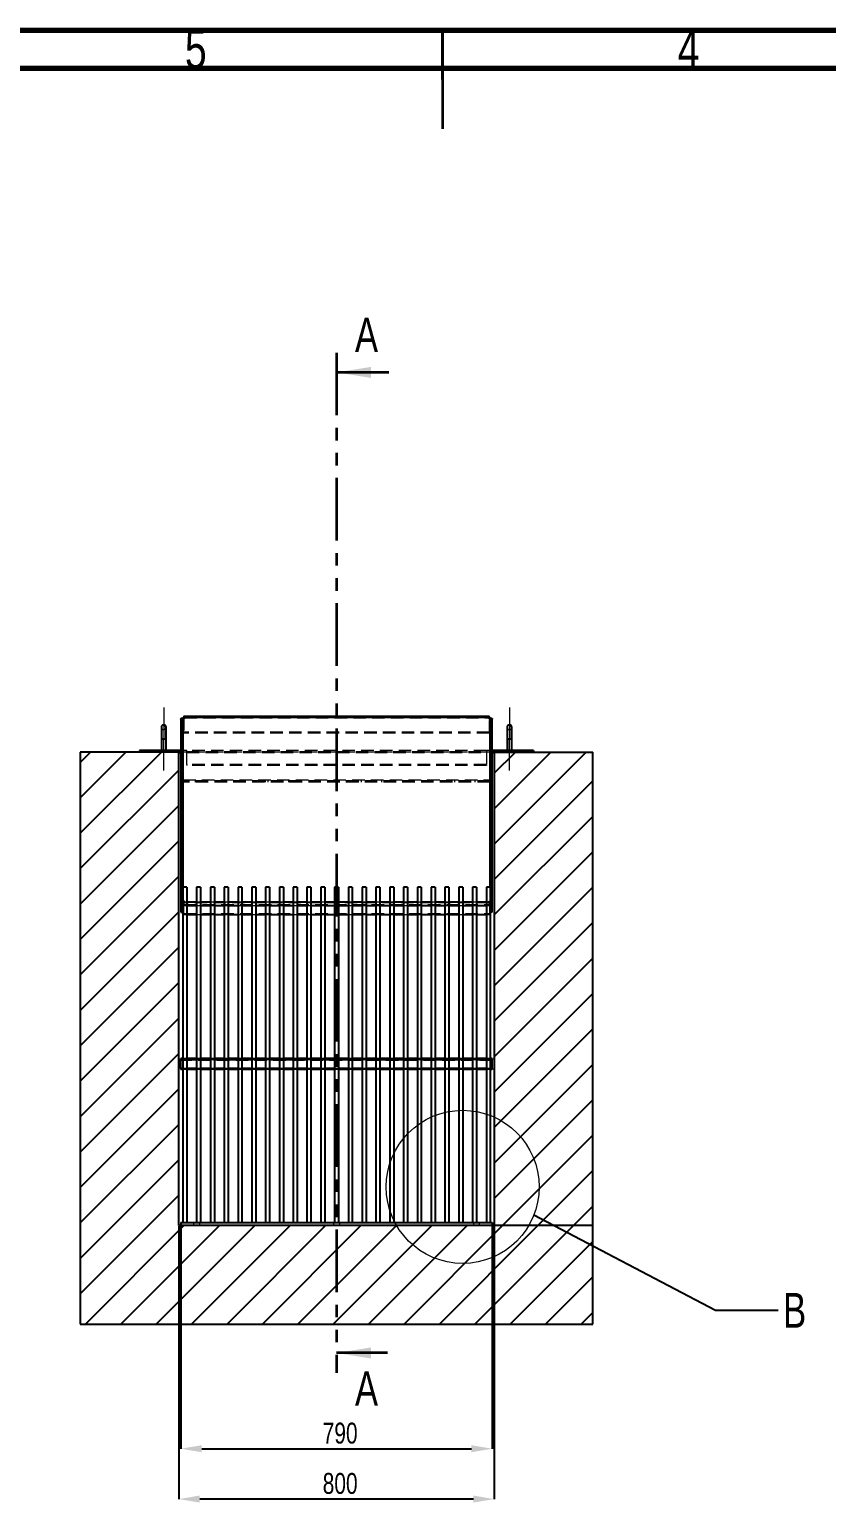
# Model space of a CAD drawing. Header units: millimetres. Extents: x 15 to 1266, y -324 to 294.
# Drawn here: x 600.8 to 681.7, y 140.3 to 289.6 of the extents above; entities that cross this region are included whole.
import ezdxf

# ---------------------------------------------------------------- set-up
doc = ezdxf.new("R2010")
doc.units = ezdxf.units.MM
doc.header["$PDSIZE"] = -1
for name, pattern in [('CENTERX2', [20.32, 12.7, -2.54, 2.54, -2.54]), ('HIDDEN', [1.905, 1.27, -0.635]), ('PHANTOM', [12.7, 6.35, -1.27, 1.27, -1.27, 1.27, -1.27])]:
    doc.linetypes.add(name, pattern=pattern)
doc.layers.add('FORMAT', color=7, linetype='Continuous')
doc.styles.add('SLDTEXTSTYLE0', font='TXT', dxfattribs={"width": 0.75})
doc.dimstyles.new('SLDDIMSTYLE2', dxfattribs={"dimtxt": 2.116667, "dimasz": 2.116667, "dimexe": 0, "dimexo": 0.0625, "dimgap": 0.529167, "dimtad": 1, "dimdec": 0, "dimlfac": 25, "dimrnd": 1e-09, "dimzin": 12, "dimdsep": 46, "dimtxsty": 'SLDTEXTSTYLE0', "dimsah": 1, "dimcen": 0.09, "dimadec": 0, "dimazin": 3, "dimtfac": 1, "dimtdec": 0, "dimtofl": 0, "dimtmove": 0, "dimatfit": 3, "dimfxl": 1, "dimfrac": 2, "dimtolj": 1, "dimtzin": 12, "dimarcsym": 0})
doc.dimstyles.new('SLDDIMSTYLE5', dxfattribs={"dimtxt": 0.18, "dimasz": 2.116667, "dimexe": 0, "dimexo": 0.0625, "dimgap": 0, "dimtad": 0, "dimtih": 1, "dimtoh": 1, "dimdec": 0, "dimrnd": 1e-09, "dimzin": 0, "dimdsep": 46, "dimtxsty": 'Standard', "dimblk1": 'NONE', "dimblk2": 'NONE', "dimsah": 1, "dimcen": 0.09, "dimadec": 0, "dimazin": 0, "dimtfac": 2.116667, "dimtdec": 0, "dimtofl": 0, "dimtmove": 0, "dimatfit": 3, "dimldrblk": 'NONE', "dimfxl": 1, "dimfrac": 2, "dimtolj": 1, "dimtzin": 0, "dimarcsym": 0})
pattern_1 = [(45, (427.7014, -2.4346), (-1.796051, 1.796051), [])]

# ---------------------------------------------------------------- blocks, each defined once
blk = doc.blocks.new('*D584')
at = {"layer": 'Defpoints', "color": 0}
for p in [(615.94, 168.36), (647.94, 168.36), (615.94, 140.63)]:
    blk.add_point(p, dxfattribs=at)
at = {"layer": 'FORMAT', "color": 0, "lineweight": -2}
for p, q in [((615.94, 168.3), (615.94, 140.63)), ((647.94, 168.3), (647.94, 140.63)), ((645.83, 140.63), (618.06, 140.63))]:
    blk.add_line(p, q, dxfattribs=at)
at = {"layer": 'FORMAT', "color": 0}
for points in [[(618.06, 140.99), (618.06, 140.28), (615.94, 140.63)], [(645.83, 140.99), (645.83, 140.28), (647.94, 140.63)]]:
    blk.add_solid(points, dxfattribs=at)
at = {"layer": 'FORMAT', "color": 0, "insert": (632.31, 143.28), "char_height": 2.117, "attachment_point": 2, "style": 'SLDTEXTSTYLE0'}
blk.add_mtext('\\A1;800', dxfattribs=at)
blk = doc.blocks.new('*D585')
at = {"layer": 'Defpoints', "color": 0}
for p in [(616.14, 168.36), (647.74, 168.36), (647.74, 145.74)]:
    blk.add_point(p, dxfattribs=at)
at = {"layer": 'FORMAT', "color": 0, "lineweight": -2}
for p, q in [((616.14, 168.3), (616.14, 145.74)), ((647.74, 168.3), (647.74, 145.74)), ((618.26, 145.74), (645.63, 145.74))]:
    blk.add_line(p, q, dxfattribs=at)
at = {"layer": 'FORMAT', "color": 0}
for points in [[(618.26, 146.09), (618.26, 145.38), (616.14, 145.74)], [(645.63, 146.09), (645.63, 145.38), (647.74, 145.74)]]:
    blk.add_solid(points, dxfattribs=at)
at = {"layer": 'FORMAT', "color": 0, "insert": (632.31, 148.38), "char_height": 2.117, "attachment_point": 2, "style": 'SLDTEXTSTYLE0'}
blk.add_mtext('\\A1;790', dxfattribs=at)
blk = doc.blocks.new('_None')

msp = doc.modelspace()

# ---------------------------------------------------------------- hatches: boundary and pattern name
at = {"linetype": 'Continuous'}
h = msp.add_hatch(dxfattribs=at)
h.set_pattern_fill('ANSI31', color=8, scale=0.8, style=0)
h.set_pattern_definition(pattern_1)
h.paths.add_polyline_path([(605.9449964, 158.3640076), (657.9449964, 158.3640076), (657.9449964, 168.3640076), (615.9449964, 168.3640076), (615.9449964, 216.3640076), (605.9449964, 216.3640076)], flags=0)
h = msp.add_hatch(dxfattribs=at)
h.set_pattern_fill('ANSI31', color=8, scale=0.8, style=0)
h.set_pattern_definition(pattern_1)
h.paths.add_polyline_path([(657.9449964, 216.3640076), (647.9449964, 216.3640076), (647.9449964, 168.3640076), (657.9449964, 168.3640076)], flags=0)

# ---------------------------------------------------------------- linework, layer by layer
at = {"color": 7, "linetype": 'Continuous', "lineweight": 70}
for p, q in [((442.7014293, 289.5653637), (842.7014293, 289.5653637)), ((447.7014293, 285.6988887), (837.1039014, 285.6988887))]:
    msp.add_line(p, q, dxfattribs=at)
at = {"color": 7, "linetype": 'Continuous', "lineweight": 35}
for p, q in [((642.7014293, 289.5663637), (642.7014293, 279.5643637)), ((642.7014293, 284.5653637), (642.7014293, 289.5653637)), ((637.2649964, 254.85681), (631.9449964, 254.85681)), ((637.1137672, 155.446146), (631.9449964, 155.446146))]:
    msp.add_line(p, q, dxfattribs=at)
at = {"color": 7, "linetype": 'PHANTOM', "lineweight": 35}
msp.add_line((631.9449964, 256.85681), (631.9449964, 153.446146), dxfattribs=at)
at = {"color": 7, "linetype": 'CENTERX2', "lineweight": 18}
for p, q in [((614.4049964, 220.8840076), (614.4049964, 217.6840076)), ((649.4849964, 220.8840076), (649.4849964, 217.6840076)), ((614.4049964, 214.4840076), (614.4049964, 217.6840076)), ((649.4849964, 214.4840076), (649.4849964, 217.6840076))]:
    msp.add_line(p, q, dxfattribs=at)
at = {"color": 7, "linetype": 'Continuous', "lineweight": 25}
for p, q in [((616.1449967, 219.6987086), (616.1449967, 201.0269513)), ((616.5049968, 219.8235624), (616.3849959, 219.8235624)), ((616.4415655, 219.9084156), (616.4415655, 219.8235624)), ((647.4167121, 219.9787086), (616.47328, 219.9787086)), ((616.5049968, 219.9084156), (616.5049968, 219.8235624)), ((616.5049968, 219.9084156), (647.3849965, 219.9084156)), ((647.3849965, 219.9084156), (647.3849965, 219.8235624)), ((647.3849965, 219.8235624), (647.5049964, 219.8235624)), ((647.4484277, 219.9084156), (647.4484277, 219.8235624)), ((647.7449963, 201.0269513), (647.7449963, 219.6987086)), ((614.1649971, 218.8840073), (614.1649971, 217.6840072)), ((614.6449957, 217.6840072), (614.6449957, 218.8840073)), ((649.2449961, 218.8840073), (649.2449961, 217.6840072)), ((649.7249965, 217.6840072), (649.7249965, 218.8840073)), ((614.1649971, 217.6840072), (614.1649971, 216.5240079)), ((614.6449957, 216.5240079), (614.6449957, 217.6840072)), ((649.2449961, 217.6840072), (649.2449961, 216.5240079)), ((649.7249965, 216.5240079), (649.7249965, 217.6840072)), ((605.9449968, 216.3640075), (605.9449968, 158.3640068)), ((615.9449968, 216.3640075), (605.9449968, 216.3640075)), ((611.9449959, 216.5240079), (611.9449959, 216.3640075)), ((616.1449967, 216.5240079), (611.9449959, 216.5240079)), ((615.9449968, 168.3640068), (615.9449968, 216.3640075)), ((616.1449967, 216.3640075), (615.9449968, 216.3640075)), ((651.9449965, 216.5240079), (647.7449963, 216.5240079)), ((647.9449961, 216.3640075), (647.7449963, 216.3640075)), ((647.9449961, 216.3640075), (657.9449961, 216.3640075)), ((647.9449961, 216.3640075), (647.9449961, 168.3640068)), ((651.9449965, 216.5240079), (651.9449965, 216.3640075)), ((657.9449961, 168.3640068), (657.9449961, 216.3640075)), ((616.7449961, 202.6840075), (616.3449965, 202.6840075)), ((616.3449965, 202.6840075), (616.3449965, 168.6840075)), ((616.7449961, 202.6840075), (616.7449961, 168.6840075)), ((618.1449971, 202.6840075), (617.7449975, 202.6840075)), ((617.7449975, 202.6840075), (617.7449975, 168.6840075)), ((618.1449971, 202.6840075), (618.1449971, 168.6840075)), ((619.5449958, 202.6840075), (619.1449962, 202.6840075)), ((619.1449962, 202.6840075), (619.1449962, 168.6840075)), ((619.5449958, 202.6840075), (619.5449958, 168.6840075)), ((620.9449968, 202.6840075), (620.5449972, 202.6840075)), ((620.5449972, 202.6840075), (620.5449972, 168.6840075)), ((620.9449968, 202.6840075), (620.9449968, 168.6840075)), ((622.3449955, 202.6840075), (621.9449959, 202.6840075)), ((621.9449959, 202.6840075), (621.9449959, 168.6840075)), ((622.3449955, 202.6840075), (622.3449955, 168.6840075)), ((623.7449966, 202.6840075), (623.3449969, 202.6840075)), ((623.3449969, 202.6840075), (623.3449969, 168.6840075)), ((623.7449966, 202.6840075), (623.7449966, 168.6840075)), ((625.1449964, 202.6840075), (624.7449968, 202.6840075)), ((624.7449968, 202.6840075), (624.7449968, 168.6840075)), ((625.1449964, 202.6840075), (625.1449964, 168.6840075)), ((626.5449963, 202.6840075), (626.1449967, 202.6840075)), ((626.1449967, 202.6840075), (626.1449967, 168.6840075)), ((626.5449963, 202.6840075), (626.5449963, 168.6840075)), ((627.9449961, 202.6840075), (627.5449965, 202.6840075)), ((627.5449965, 202.6840075), (627.5449965, 168.6840075)), ((627.9449961, 202.6840075), (627.9449961, 168.6840075)), ((629.344996, 202.6840075), (628.9449964, 202.6840075)), ((628.9449964, 202.6840075), (628.9449964, 168.6840075)), ((629.344996, 202.6840075), (629.344996, 168.6840075)), ((630.7449958, 202.6840075), (630.3449962, 202.6840075)), ((630.3449962, 202.6840075), (630.3449962, 168.6840075)), ((630.7449958, 202.6840075), (630.7449958, 168.6840075)), ((632.1449969, 202.6840075), (631.7449961, 202.6840075)), ((631.7449961, 202.6840075), (631.7449961, 168.6840075)), ((632.1449969, 202.6840075), (632.1449969, 168.6840075)), ((633.5449962, 202.6840075), (633.1449965, 202.6840075)), ((633.1449965, 202.6840075), (633.1449965, 168.6840075)), ((633.5449962, 202.6840075), (633.5449962, 168.6840075)), ((634.9449966, 202.6840075), (634.5449964, 202.6840075)), ((634.5449964, 202.6840075), (634.5449964, 168.6840075)), ((634.9449966, 202.6840075), (634.9449966, 168.6840075)), ((636.3449965, 202.6840075), (635.9449962, 202.6840075)), ((635.9449962, 202.6840075), (635.9449962, 168.6840075)), ((636.3449965, 202.6840075), (636.3449965, 168.6840075)), ((637.7449963, 202.6840075), (637.3449961, 202.6840075)), ((637.3449961, 202.6840075), (637.3449961, 168.6840075)), ((637.7449963, 202.6840075), (637.7449963, 168.6840075)), ((639.1449965, 202.6840075), (638.7449963, 202.6840075)), ((638.7449963, 202.6840075), (638.7449963, 168.6840075)), ((639.1449965, 202.6840075), (639.1449965, 168.6840075)), ((640.5449963, 202.6840075), (640.1449964, 202.6840075)), ((640.1449964, 202.6840075), (640.1449964, 168.6840075)), ((640.5449963, 202.6840075), (640.5449963, 168.6840075)), ((641.9449964, 202.6840075), (641.5449963, 202.6840075)), ((641.5449963, 202.6840075), (641.5449963, 168.6840075)), ((641.9449964, 202.6840075), (641.9449964, 168.6840075)), ((643.3449963, 202.6840075), (642.9449964, 202.6840075)), ((642.9449964, 202.6840075), (642.9449964, 168.6840075)), ((643.3449963, 202.6840075), (643.3449963, 168.6840075)), ((644.7449963, 202.6840075), (644.3449964, 202.6840075)), ((644.3449964, 202.6840075), (644.3449964, 168.6840075)), ((644.7449963, 202.6840075), (644.7449963, 168.6840075)), ((646.1449964, 202.6840075), (645.7449964, 202.6840075)), ((645.7449964, 202.6840075), (645.7449964, 168.6840075)), ((646.1449964, 202.6840075), (646.1449964, 168.6840075)), ((647.5449965, 202.6840075), (647.1449963, 202.6840075)), ((647.1449963, 202.6840075), (647.1449963, 168.6840075)), ((647.5449965, 202.6840075), (647.5449965, 168.6840075)), ((616.1449967, 201.0269513), (616.2649975, 201.0269513)), ((616.1449967, 201.0269513), (616.1449967, 200.1218546)), ((616.1449967, 200.1218546), (616.2649975, 200.1218546)), ((616.2649975, 201.0269513), (616.2649975, 200.1218546)), ((647.7449963, 201.0269513), (647.6249961, 201.0269513)), ((647.6249961, 200.1218546), (647.6249961, 201.0269513)), ((647.7449963, 200.1218546), (647.6249961, 200.1218546)), ((647.7449963, 200.1218546), (647.7449963, 201.0269513)), ((616.7449961, 199.912149), (617.7449975, 199.912149)), ((618.1449971, 199.912149), (619.1449962, 199.912149)), ((619.5449958, 199.912149), (620.5449972, 199.912149)), ((620.9449968, 199.912149), (621.9449959, 199.912149)), ((622.3449955, 199.912149), (623.3449969, 199.912149)), ((623.7449966, 199.912149), (624.7449968, 199.912149)), ((625.1449964, 199.912149), (626.1449967, 199.912149)), ((626.5449963, 199.912149), (627.5449965, 199.912149)), ((627.9449961, 199.912149), (628.9449964, 199.912149)), ((629.344996, 199.912149), (630.3449962, 199.912149)), ((630.7449958, 199.912149), (631.7449961, 199.912149)), ((632.1449969, 199.912149), (633.1449965, 199.912149)), ((633.5449962, 199.912149), (634.5449964, 199.912149)), ((634.9449966, 199.912149), (635.9449962, 199.912149)), ((636.3449965, 199.912149), (637.3449961, 199.912149)), ((637.7449963, 199.912149), (638.7449963, 199.912149)), ((639.1449965, 199.912149), (640.1449964, 199.912149)), ((640.5449963, 199.912149), (641.5449963, 199.912149)), ((641.9449964, 199.912149), (642.9449964, 199.912149)), ((643.3449963, 199.912149), (644.3449964, 199.912149)), ((644.7449963, 199.912149), (645.7449964, 199.912149)), ((646.1449964, 199.912149), (647.1449963, 199.912149)), ((616.3449965, 185.2980536), (616.1449967, 185.2980536)), ((616.1449967, 185.2043276), (616.1449967, 185.2980536)), ((616.1449967, 184.2992311), (616.1449967, 185.2043276)), ((617.7449975, 185.2980536), (616.7449961, 185.2980536)), ((619.1449962, 185.2980536), (618.1449971, 185.2980536)), ((620.5449972, 185.2980536), (619.5449958, 185.2980536)), ((621.9449959, 185.2980536), (620.9449968, 185.2980536)), ((623.3449969, 185.2980536), (622.3449955, 185.2980536)), ((624.7449968, 185.2980536), (623.7449966, 185.2980536)), ((626.1449967, 185.2980536), (625.1449964, 185.2980536)), ((627.5449965, 185.2980536), (626.5449963, 185.2980536)), ((628.9449964, 185.2980536), (627.9449961, 185.2980536)), ((630.3449962, 185.2980536), (629.344996, 185.2980536)), ((631.7449961, 185.2980536), (630.7449958, 185.2980536)), ((633.1449965, 185.2980536), (632.1449969, 185.2980536)), ((634.5449964, 185.2980536), (633.5449962, 185.2980536)), ((635.9449962, 185.2980536), (634.9449966, 185.2980536)), ((637.3449961, 185.2980536), (636.3449965, 185.2980536)), ((638.7449963, 185.2980536), (637.7449963, 185.2980536)), ((640.1449964, 185.2980536), (639.1449965, 185.2980536)), ((641.5449963, 185.2980536), (640.5449963, 185.2980536)), ((642.9449964, 185.2980536), (641.9449964, 185.2980536)), ((644.3449964, 185.2980536), (643.3449963, 185.2980536)), ((645.7449964, 185.2980536), (644.7449963, 185.2980536)), ((647.1449963, 185.2980536), (646.1449964, 185.2980536)), ((647.7449963, 185.2980536), (647.5449965, 185.2980536)), ((647.7449963, 185.2980536), (647.7449963, 185.2043276)), ((647.7449963, 184.2992311), (647.7449963, 185.2043276)), ((616.3449965, 184.2992311), (616.1449967, 184.2992311)), ((616.1449967, 184.2992311), (616.1449967, 184.1860943)), ((616.3449965, 184.1860943), (616.1449967, 184.1860943)), ((617.7449975, 184.2992311), (616.7449961, 184.2992311)), ((617.7449975, 184.1860943), (616.7449961, 184.1860943)), ((619.1449962, 184.2992311), (618.1449971, 184.2992311)), ((619.1449962, 184.1860943), (618.1449971, 184.1860943)), ((620.5449972, 184.2992311), (619.5449958, 184.2992311)), ((620.5449972, 184.1860943), (619.5449958, 184.1860943)), ((621.9449959, 184.2992311), (620.9449968, 184.2992311)), ((621.9449959, 184.1860943), (620.9449968, 184.1860943)), ((623.3449969, 184.2992311), (622.3449955, 184.2992311)), ((623.3449969, 184.1860943), (622.3449955, 184.1860943)), ((624.7449968, 184.2992311), (623.7449966, 184.2992311)), ((624.7449968, 184.1860943), (623.7449966, 184.1860943)), ((626.1449967, 184.2992311), (625.1449964, 184.2992311)), ((626.1449967, 184.1860943), (625.1449964, 184.1860943)), ((627.5449965, 184.2992311), (626.5449963, 184.2992311)), ((627.5449965, 184.1860943), (626.5449963, 184.1860943)), ((628.9449964, 184.2992311), (627.9449961, 184.2992311)), ((628.9449964, 184.1860943), (627.9449961, 184.1860943)), ((630.3449962, 184.2992311), (629.344996, 184.2992311)), ((630.3449962, 184.1860943), (629.344996, 184.1860943)), ((631.7449961, 184.2992311), (630.7449958, 184.2992311)), ((631.7449961, 184.1860943), (630.7449958, 184.1860943)), ((633.1449965, 184.2992311), (632.1449969, 184.2992311)), ((633.1449965, 184.1860943), (632.1449969, 184.1860943)), ((634.5449964, 184.2992311), (633.5449962, 184.2992311)), ((634.5449964, 184.1860943), (633.5449962, 184.1860943)), ((635.9449962, 184.2992311), (634.9449966, 184.2992311)), ((635.9449962, 184.1860943), (634.9449966, 184.1860943)), ((637.3449961, 184.2992311), (636.3449965, 184.2992311)), ((637.3449961, 184.1860943), (636.3449965, 184.1860943)), ((638.7449963, 184.2992311), (637.7449963, 184.2992311)), ((638.7449963, 184.1860943), (637.7449963, 184.1860943)), ((640.1449964, 184.2992311), (639.1449965, 184.2992311)), ((640.1449964, 184.1860943), (639.1449965, 184.1860943)), ((641.5449963, 184.2992311), (640.5449963, 184.2992311)), ((641.5449963, 184.1860943), (640.5449963, 184.1860943)), ((642.9449964, 184.2992311), (641.9449964, 184.2992311)), ((642.9449964, 184.1860943), (641.9449964, 184.1860943)), ((644.3449964, 184.2992311), (643.3449963, 184.2992311)), ((644.3449964, 184.1860943), (643.3449963, 184.1860943)), ((645.7449964, 184.2992311), (644.7449963, 184.2992311)), ((645.7449964, 184.1860943), (644.7449963, 184.1860943)), ((647.1449963, 184.2992311), (646.1449964, 184.2992311)), ((647.1449963, 184.1860943), (646.1449964, 184.1860943)), ((647.7449963, 184.2992311), (647.5449965, 184.2992311)), ((647.7449963, 184.1860943), (647.5449965, 184.1860943)), ((647.7449963, 184.2992311), (647.7449963, 184.1860943)), ((657.9449961, 168.3640068), (615.9449968, 168.3640068)), ((616.1449967, 168.6840075), (616.1449967, 168.3640068)), ((616.1449967, 168.6840075), (647.7449963, 168.6840075)), ((647.7449963, 168.6840075), (647.7449963, 168.3640068)), ((657.9449961, 158.3640068), (657.9449961, 168.3640068)), ((605.9449968, 158.3640068), (657.9449961, 158.3640068))]:
    msp.add_line(p, q, dxfattribs=at)
at = {"color": 7, "linetype": 'HIDDEN', "lineweight": 18}
for p, q in [((616.1449967, 219.6987086), (616.2649975, 219.6987086)), ((616.2649975, 219.6987086), (616.2649975, 201.0269513)), ((616.3849959, 219.8235624), (616.3849959, 219.7387093)), ((616.3849959, 201.156657), (616.3849959, 219.7387093)), ((616.5049968, 219.7387093), (616.3849959, 219.7387093)), ((647.4484277, 219.9084156), (616.4415655, 219.9084156)), ((616.4415655, 219.8235624), (616.4415655, 218.2962113)), ((647.4167121, 219.8587077), (616.47328, 219.8587077)), ((616.5049968, 219.8235624), (616.5049968, 219.7387093)), ((616.5049968, 219.8235624), (647.3849965, 219.8235624)), ((647.3849965, 219.8235624), (647.3849965, 219.7387093)), ((647.3849965, 219.7387093), (647.5049964, 219.7387093)), ((647.4484277, 218.2962113), (647.4484277, 219.8235624)), ((647.5049964, 219.8235624), (647.5049964, 219.7387093)), ((647.5049964, 219.7387093), (647.5049964, 201.156657)), ((647.6249961, 201.0269513), (647.6249961, 219.6987086)), ((647.7449963, 219.6987086), (647.6249961, 219.6987086)), ((616.1449967, 218.7936121), (616.2649975, 218.7936121)), ((647.4484277, 218.3810633), (616.4415655, 218.3810633)), ((647.4484277, 218.2962113), (616.4415655, 218.2962113)), ((647.7449963, 218.7936121), (647.6249961, 218.7936121)), ((614.1649971, 217.6840072), (614.643105, 217.6840072)), ((614.1649971, 217.6840072), (614.6449957, 217.6840072)), ((649.2449961, 217.6840072), (649.723104, 217.6840072)), ((649.2449961, 217.6840072), (649.7249965, 217.6840072)), ((612.5449953, 216.4840072), (612.5449953, 216.3640075)), ((612.5449953, 216.4840072), (616.0249958, 216.4840072)), ((613.6249957, 216.5240079), (613.6249957, 216.3640075)), ((614.1649971, 216.5240079), (614.1649971, 216.4840072)), ((614.264997, 216.3640075), (614.264997, 216.5240079)), ((614.6449957, 216.4840072), (614.6449957, 216.5240079)), ((616.0249958, 216.4840072), (616.0249958, 216.3640075)), ((616.7449961, 216.5240079), (616.1449967, 216.5240079)), ((616.7449961, 216.3640075), (616.1449967, 216.3640075)), ((616.2649975, 216.2440079), (616.1449967, 216.2440079)), ((616.3215647, 216.404007), (616.3215647, 213.6236315)), ((616.7449961, 216.4302819), (616.7449961, 216.5240079)), ((647.1449963, 216.5240079), (616.7449961, 216.5240079)), ((616.7449961, 216.4302819), (647.1449963, 216.4302819)), ((616.7449961, 215.1097935), (616.7449961, 216.4302819)), ((647.1449963, 216.3640075), (616.7449961, 216.3640075)), ((616.7449961, 216.3171452), (647.1449963, 216.3171452)), ((647.1449963, 215.1097935), (616.7449961, 215.1097935)), ((616.7449961, 215.1097935), (616.7449961, 214.9966567)), ((647.1449963, 216.5240079), (647.1449963, 216.4302819)), ((647.7449963, 216.5240079), (647.1449963, 216.5240079)), ((647.1449963, 216.4302819), (647.1449963, 215.1097935)), ((647.7449963, 216.3640075), (647.1449963, 216.3640075)), ((647.1449963, 215.1097935), (647.1449963, 214.9966567)), ((647.5684277, 213.6236315), (647.5684277, 216.404007)), ((647.6249961, 216.2440079), (647.7449963, 216.2440079)), ((647.8649966, 216.4840072), (647.8649966, 216.3640075)), ((647.8649966, 216.4840072), (651.3449965, 216.4840072)), ((649.2449961, 216.5240079), (649.2449961, 216.4840072)), ((649.6249966, 216.5240079), (649.6249966, 216.3640075)), ((649.7249965, 216.4840072), (649.7249965, 216.5240079)), ((650.2649961, 216.3640075), (650.2649961, 216.5240079)), ((651.3449965, 216.4840072), (651.3449965, 216.3640075)), ((616.2649975, 213.6236315), (616.1449967, 213.6236315)), ((616.2649975, 213.5640078), (616.1449967, 213.5640078)), ((616.3849959, 213.6236315), (616.3215647, 213.6236315)), ((616.3849959, 213.6236315), (616.3849959, 213.5640078)), ((616.3849959, 213.5640078), (647.5049964, 213.5640078)), ((616.3849959, 213.5640078), (616.3849959, 213.3240073)), ((647.1449963, 214.9966567), (616.7449961, 214.9966567)), ((647.5684277, 213.6236315), (647.5049964, 213.6236315)), ((647.5049964, 213.5640078), (647.5049964, 213.6236315)), ((647.5049964, 213.3240073), (647.5049964, 213.5640078)), ((647.6249961, 213.6236315), (647.7449963, 213.6236315)), ((647.6249961, 213.5640078), (647.7449963, 213.5640078)), ((647.5049964, 213.4440082), (616.3849959, 213.4440082)), ((647.5049964, 213.3240073), (616.3849959, 213.3240073)), ((617.5849972, 213.4440082), (617.5849972, 213.3240073)), ((617.9049955, 213.3240073), (617.9049955, 213.4440082)), ((619.951664, 213.4440082), (619.951664, 213.3240073)), ((620.2716622, 213.3240073), (620.2716622, 213.4440082)), ((622.3183308, 213.4440082), (622.3183308, 213.3240073)), ((622.6383302, 213.3240073), (622.6383302, 213.4440082)), ((624.6849964, 213.4440082), (624.6849964, 213.3240073)), ((625.0049958, 213.3240073), (625.0049958, 213.4440082)), ((627.0516632, 213.4440082), (627.0516632, 213.3240073)), ((627.3716626, 213.3240073), (627.3716626, 213.4440082)), ((629.41833, 213.4440082), (629.41833, 213.3240073)), ((629.7383294, 213.3240073), (629.7383294, 213.4440082)), ((631.7849968, 213.4440082), (631.7849968, 213.3240073)), ((632.1049962, 213.3240073), (632.1049962, 213.4440082)), ((634.151663, 213.4440082), (634.151663, 213.3240073)), ((634.471663, 213.3240073), (634.471663, 213.4440082)), ((636.5183297, 213.4440082), (636.5183297, 213.3240073)), ((636.8383298, 213.3240073), (636.8383298, 213.4440082)), ((638.8849962, 213.4440082), (638.8849962, 213.3240073)), ((639.2049963, 213.3240073), (639.2049963, 213.4440082)), ((641.251663, 213.4440082), (641.251663, 213.3240073)), ((641.571663, 213.3240073), (641.571663, 213.4440082)), ((643.6183297, 213.4440082), (643.6183297, 213.3240073)), ((643.9383297, 213.3240073), (643.9383297, 213.4440082)), ((645.9849963, 213.4440082), (645.9849963, 213.3240073)), ((646.3049964, 213.3240073), (646.3049964, 213.4440082)), ((616.3849959, 201.2415097), (616.3849959, 202.6840075)), ((647.5049964, 202.6840075), (647.5049964, 201.2415097)), ((616.3849959, 201.2415097), (616.3449965, 201.2371064)), ((616.5049968, 201.2415097), (616.3849959, 201.2415097)), ((616.3849959, 201.2415097), (616.3849959, 201.156657)), ((616.5049968, 201.156657), (616.3849959, 201.156657)), ((616.4415655, 200.8172457), (616.4415655, 200.9020985)), ((616.4415655, 200.9020985), (647.4484277, 200.9020985)), ((616.4415655, 199.912149), (616.4415655, 200.8172457)), ((616.4415655, 200.8172457), (616.7449961, 200.8172457)), ((616.5049968, 201.156657), (616.5049968, 201.2415097)), ((616.5049968, 201.156657), (616.5049968, 201.0718041)), ((616.7449961, 201.156657), (616.5049968, 201.156657)), ((647.3849965, 201.0718041), (616.5049968, 201.0718041)), ((618.1449971, 201.156657), (617.7449975, 201.156657)), ((617.7449975, 200.8172457), (618.1449971, 200.8172457)), ((619.5449958, 201.156657), (619.1449962, 201.156657)), ((619.1449962, 200.8172457), (619.5449958, 200.8172457)), ((620.9449968, 201.156657), (620.5449972, 201.156657)), ((620.5449972, 200.8172457), (620.9449968, 200.8172457)), ((622.3449955, 201.156657), (621.9449959, 201.156657)), ((621.9449959, 200.8172457), (622.3449955, 200.8172457)), ((623.7449966, 201.156657), (623.3449969, 201.156657)), ((623.3449969, 200.8172457), (623.7449966, 200.8172457)), ((625.1449964, 201.156657), (624.7449968, 201.156657)), ((624.7449968, 200.8172457), (625.1449964, 200.8172457)), ((626.5449963, 201.156657), (626.1449967, 201.156657)), ((626.1449967, 200.8172457), (626.5449963, 200.8172457)), ((627.9449961, 201.156657), (627.5449965, 201.156657)), ((627.5449965, 200.8172457), (627.9449961, 200.8172457)), ((629.344996, 201.156657), (628.9449964, 201.156657)), ((628.9449964, 200.8172457), (629.344996, 200.8172457)), ((630.7449958, 201.156657), (630.3449962, 201.156657)), ((630.3449962, 200.8172457), (630.7449958, 200.8172457)), ((632.1449969, 201.156657), (631.7449961, 201.156657)), ((631.7449961, 200.8172457), (632.1449969, 200.8172457)), ((633.5449962, 201.156657), (633.1449965, 201.156657)), ((633.1449965, 200.8172457), (633.5449962, 200.8172457)), ((634.9449966, 201.156657), (634.5449964, 201.156657)), ((634.5449964, 200.8172457), (634.9449966, 200.8172457)), ((636.3449965, 201.156657), (635.9449962, 201.156657)), ((635.9449962, 200.8172457), (636.3449965, 200.8172457)), ((637.7449963, 201.156657), (637.3449961, 201.156657)), ((637.3449961, 200.8172457), (637.7449963, 200.8172457)), ((639.1449965, 201.156657), (638.7449963, 201.156657)), ((638.7449963, 200.8172457), (639.1449965, 200.8172457)), ((640.5449963, 201.156657), (640.1449964, 201.156657)), ((640.1449964, 200.8172457), (640.5449963, 200.8172457)), ((641.9449964, 201.156657), (641.5449963, 201.156657)), ((641.5449963, 200.8172457), (641.9449964, 200.8172457)), ((643.3449963, 201.156657), (642.9449964, 201.156657)), ((642.9449964, 200.8172457), (643.3449963, 200.8172457)), ((644.7449963, 201.156657), (644.3449964, 201.156657)), ((644.3449964, 200.8172457), (644.7449963, 200.8172457)), ((646.1449964, 201.156657), (645.7449964, 201.156657)), ((645.7449964, 200.8172457), (646.1449964, 200.8172457)), ((647.3849965, 201.156657), (647.1449963, 201.156657)), ((647.1449963, 200.8172457), (647.4484277, 200.8172457)), ((647.3849965, 201.2415097), (647.5049964, 201.2415097)), ((647.3849965, 201.156657), (647.3849965, 201.2415097)), ((647.3849965, 201.156657), (647.3849965, 201.0718041)), ((647.3849965, 201.156657), (647.5049964, 201.156657)), ((647.4484277, 200.8172457), (647.4484277, 200.9020985)), ((647.4484277, 200.8172457), (647.4484277, 199.912149)), ((647.5449965, 201.2371064), (647.5049964, 201.2415097)), ((647.5049964, 201.2415097), (647.5049964, 201.156657)), ((616.4415655, 199.9970018), (647.4484277, 199.9970018)), ((616.4415655, 199.912149), (616.7449961, 199.912149)), ((617.7449975, 199.912149), (618.1449971, 199.912149)), ((619.1449962, 199.912149), (619.5449958, 199.912149)), ((620.5449972, 199.912149), (620.9449968, 199.912149)), ((621.9449959, 199.912149), (622.3449955, 199.912149)), ((623.3449969, 199.912149), (623.7449966, 199.912149)), ((624.7449968, 199.912149), (625.1449964, 199.912149)), ((626.1449967, 199.912149), (626.5449963, 199.912149)), ((627.5449965, 199.912149), (627.9449961, 199.912149)), ((628.9449964, 199.912149), (629.344996, 199.912149)), ((630.3449962, 199.912149), (630.7449958, 199.912149)), ((631.7449961, 199.912149), (632.1449969, 199.912149)), ((633.1449965, 199.912149), (633.5449962, 199.912149)), ((634.5449964, 199.912149), (634.9449966, 199.912149)), ((635.9449962, 199.912149), (636.3449965, 199.912149)), ((637.3449961, 199.912149), (637.7449963, 199.912149)), ((638.7449963, 199.912149), (639.1449965, 199.912149)), ((640.1449964, 199.912149), (640.5449963, 199.912149)), ((641.5449963, 199.912149), (641.9449964, 199.912149)), ((642.9449964, 199.912149), (643.3449963, 199.912149)), ((644.3449964, 199.912149), (644.7449963, 199.912149)), ((645.7449964, 199.912149), (646.1449964, 199.912149)), ((647.1449963, 199.912149), (647.4484277, 199.912149)), ((647.7449963, 185.2043276), (616.1449967, 185.2043276)), ((616.7449961, 185.2980536), (616.3449965, 185.2980536)), ((616.3449965, 185.2043276), (616.7449961, 185.2043276)), ((618.1449971, 185.2980536), (617.7449975, 185.2980536)), ((617.7449975, 185.2043276), (618.1449971, 185.2043276)), ((619.5449958, 185.2980536), (619.1449962, 185.2980536)), ((619.1449962, 185.2043276), (619.5449958, 185.2043276)), ((620.9449968, 185.2980536), (620.5449972, 185.2980536)), ((620.5449972, 185.2043276), (620.9449968, 185.2043276)), ((622.3449955, 185.2980536), (621.9449959, 185.2980536)), ((621.9449959, 185.2043276), (622.3449955, 185.2043276)), ((623.7449966, 185.2980536), (623.3449969, 185.2980536)), ((623.3449969, 185.2043276), (623.7449966, 185.2043276)), ((625.1449964, 185.2980536), (624.7449968, 185.2980536)), ((624.7449968, 185.2043276), (625.1449964, 185.2043276)), ((626.5449963, 185.2980536), (626.1449967, 185.2980536)), ((626.1449967, 185.2043276), (626.5449963, 185.2043276)), ((627.9449961, 185.2980536), (627.5449965, 185.2980536)), ((627.5449965, 185.2043276), (627.9449961, 185.2043276)), ((629.344996, 185.2980536), (628.9449964, 185.2980536)), ((628.9449964, 185.2043276), (629.344996, 185.2043276)), ((630.7449958, 185.2980536), (630.3449962, 185.2980536)), ((630.3449962, 185.2043276), (630.7449958, 185.2043276)), ((632.1449969, 185.2980536), (631.7449961, 185.2980536)), ((631.7449961, 185.2043276), (632.1449969, 185.2043276)), ((633.5449962, 185.2980536), (633.1449965, 185.2980536)), ((633.1449965, 185.2043276), (633.5449962, 185.2043276)), ((634.9449966, 185.2980536), (634.5449964, 185.2980536)), ((634.5449964, 185.2043276), (634.9449966, 185.2043276)), ((636.3449965, 185.2980536), (635.9449962, 185.2980536)), ((635.9449962, 185.2043276), (636.3449965, 185.2043276)), ((637.7449963, 185.2980536), (637.3449961, 185.2980536)), ((637.3449961, 185.2043276), (637.7449963, 185.2043276)), ((639.1449965, 185.2980536), (638.7449963, 185.2980536)), ((638.7449963, 185.2043276), (639.1449965, 185.2043276)), ((640.5449963, 185.2980536), (640.1449964, 185.2980536)), ((640.1449964, 185.2043276), (640.5449963, 185.2043276)), ((641.9449964, 185.2980536), (641.5449963, 185.2980536)), ((641.5449963, 185.2043276), (641.9449964, 185.2043276)), ((643.3449963, 185.2980536), (642.9449964, 185.2980536)), ((642.9449964, 185.2043276), (643.3449963, 185.2043276)), ((644.7449963, 185.2980536), (644.3449964, 185.2980536)), ((644.3449964, 185.2043276), (644.7449963, 185.2043276)), ((646.1449964, 185.2980536), (645.7449964, 185.2980536)), ((645.7449964, 185.2043276), (646.1449964, 185.2043276)), ((647.5449965, 185.2980536), (647.1449963, 185.2980536)), ((647.1449963, 185.2043276), (647.5449965, 185.2043276)), ((647.7449963, 185.1380532), (616.1449967, 185.1380532)), ((647.7449963, 185.0911909), (616.1449967, 185.0911909)), ((616.7449961, 184.2992311), (616.3449965, 184.2992311)), ((616.7449961, 184.1860943), (616.3449965, 184.1860943)), ((618.1449971, 184.2992311), (617.7449975, 184.2992311)), ((618.1449971, 184.1860943), (617.7449975, 184.1860943)), ((619.5449958, 184.2992311), (619.1449962, 184.2992311)), ((619.5449958, 184.1860943), (619.1449962, 184.1860943)), ((620.9449968, 184.2992311), (620.5449972, 184.2992311)), ((620.9449968, 184.1860943), (620.5449972, 184.1860943)), ((622.3449955, 184.2992311), (621.9449959, 184.2992311)), ((622.3449955, 184.1860943), (621.9449959, 184.1860943)), ((623.7449966, 184.2992311), (623.3449969, 184.2992311)), ((623.7449966, 184.1860943), (623.3449969, 184.1860943)), ((625.1449964, 184.2992311), (624.7449968, 184.2992311)), ((625.1449964, 184.1860943), (624.7449968, 184.1860943)), ((626.5449963, 184.2992311), (626.1449967, 184.2992311)), ((626.5449963, 184.1860943), (626.1449967, 184.1860943)), ((627.9449961, 184.2992311), (627.5449965, 184.2992311)), ((627.9449961, 184.1860943), (627.5449965, 184.1860943)), ((629.344996, 184.2992311), (628.9449964, 184.2992311)), ((629.344996, 184.1860943), (628.9449964, 184.1860943)), ((630.7449958, 184.2992311), (630.3449962, 184.2992311)), ((630.7449958, 184.1860943), (630.3449962, 184.1860943)), ((632.1449969, 184.2992311), (631.7449961, 184.2992311)), ((632.1449969, 184.1860943), (631.7449961, 184.1860943)), ((633.5449962, 184.2992311), (633.1449965, 184.2992311)), ((633.5449962, 184.1860943), (633.1449965, 184.1860943)), ((634.9449966, 184.2992311), (634.5449964, 184.2992311)), ((634.9449966, 184.1860943), (634.5449964, 184.1860943)), ((636.3449965, 184.2992311), (635.9449962, 184.2992311)), ((636.3449965, 184.1860943), (635.9449962, 184.1860943)), ((637.7449963, 184.2992311), (637.3449961, 184.2992311)), ((637.7449963, 184.1860943), (637.3449961, 184.1860943)), ((639.1449965, 184.2992311), (638.7449963, 184.2992311)), ((639.1449965, 184.1860943), (638.7449963, 184.1860943)), ((640.5449963, 184.2992311), (640.1449964, 184.2992311)), ((640.5449963, 184.1860943), (640.1449964, 184.1860943)), ((641.9449964, 184.2992311), (641.5449963, 184.2992311)), ((641.9449964, 184.1860943), (641.5449963, 184.1860943)), ((643.3449963, 184.2992311), (642.9449964, 184.2992311)), ((643.3449963, 184.1860943), (642.9449964, 184.1860943)), ((644.7449963, 184.2992311), (644.3449964, 184.2992311)), ((644.7449963, 184.1860943), (644.3449964, 184.1860943)), ((646.1449964, 184.2992311), (645.7449964, 184.2992311)), ((646.1449964, 184.1860943), (645.7449964, 184.1860943)), ((647.5449965, 184.2992311), (647.1449963, 184.2992311)), ((647.5449965, 184.1860943), (647.1449963, 184.1860943)), ((617.4249969, 168.6840075), (617.4249969, 168.3640068)), ((618.0649958, 168.3640068), (618.0649958, 168.6840075)), ((631.6249964, 168.6840075), (631.6249964, 168.3640068)), ((632.2649965, 168.3640068), (632.2649965, 168.6840075)), ((645.8249963, 168.6840075), (645.8249963, 168.3640068)), ((646.4649964, 168.3640068), (646.4649964, 168.6840075))]:
    msp.add_line(p, q, dxfattribs=at)
at = {"color": 8, "linetype": 'Continuous', "lineweight": 25}
for p, q in [((616.3849959, 202.6840075), (616.3849959, 219.8235624)), ((647.5049964, 219.8235624), (647.5049964, 202.6840075)), ((614.6449957, 217.6840072), (614.1649971, 217.6840072)), ((649.7249965, 217.6840072), (649.2449961, 217.6840072)), ((617.7449975, 201.156657), (616.7449961, 201.156657)), ((616.7449961, 200.8172457), (617.7449975, 200.8172457)), ((619.1449962, 201.156657), (618.1449971, 201.156657)), ((618.1449971, 200.8172457), (619.1449962, 200.8172457)), ((620.5449972, 201.156657), (619.5449958, 201.156657)), ((619.5449958, 200.8172457), (620.5449972, 200.8172457)), ((621.9449959, 201.156657), (620.9449968, 201.156657)), ((620.9449968, 200.8172457), (621.9449959, 200.8172457)), ((623.3449969, 201.156657), (622.3449955, 201.156657)), ((622.3449955, 200.8172457), (623.3449969, 200.8172457)), ((624.7449968, 201.156657), (623.7449966, 201.156657)), ((623.7449966, 200.8172457), (624.7449968, 200.8172457)), ((626.1449967, 201.156657), (625.1449964, 201.156657)), ((625.1449964, 200.8172457), (626.1449967, 200.8172457)), ((627.5449965, 201.156657), (626.5449963, 201.156657)), ((626.5449963, 200.8172457), (627.5449965, 200.8172457)), ((628.9449964, 201.156657), (627.9449961, 201.156657)), ((627.9449961, 200.8172457), (628.9449964, 200.8172457)), ((630.3449962, 201.156657), (629.344996, 201.156657)), ((629.344996, 200.8172457), (630.3449962, 200.8172457)), ((631.7449961, 201.156657), (630.7449958, 201.156657)), ((630.7449958, 200.8172457), (631.7449961, 200.8172457)), ((633.1449965, 201.156657), (632.1449969, 201.156657)), ((632.1449969, 200.8172457), (633.1449965, 200.8172457)), ((634.5449964, 201.156657), (633.5449962, 201.156657)), ((633.5449962, 200.8172457), (634.5449964, 200.8172457)), ((635.9449962, 201.156657), (634.9449966, 201.156657)), ((634.9449966, 200.8172457), (635.9449962, 200.8172457)), ((637.3449961, 201.156657), (636.3449965, 201.156657)), ((636.3449965, 200.8172457), (637.3449961, 200.8172457)), ((638.7449963, 201.156657), (637.7449963, 201.156657)), ((637.7449963, 200.8172457), (638.7449963, 200.8172457)), ((640.1449964, 201.156657), (639.1449965, 201.156657)), ((639.1449965, 200.8172457), (640.1449964, 200.8172457)), ((641.5449963, 201.156657), (640.5449963, 201.156657)), ((640.5449963, 200.8172457), (641.5449963, 200.8172457)), ((642.9449964, 201.156657), (641.9449964, 201.156657)), ((641.9449964, 200.8172457), (642.9449964, 200.8172457)), ((644.3449964, 201.156657), (643.3449963, 201.156657)), ((643.3449963, 200.8172457), (644.3449964, 200.8172457)), ((645.7449964, 201.156657), (644.7449963, 201.156657)), ((644.7449963, 200.8172457), (645.7449964, 200.8172457)), ((647.1449963, 201.156657), (646.1449964, 201.156657)), ((646.1449964, 200.8172457), (647.1449963, 200.8172457)), ((616.1449967, 185.2043276), (616.3449965, 185.2043276)), ((616.7449961, 185.2043276), (617.7449975, 185.2043276)), ((618.1449971, 185.2043276), (619.1449962, 185.2043276)), ((619.5449958, 185.2043276), (620.5449972, 185.2043276)), ((620.9449968, 185.2043276), (621.9449959, 185.2043276)), ((622.3449955, 185.2043276), (623.3449969, 185.2043276)), ((623.7449966, 185.2043276), (624.7449968, 185.2043276)), ((625.1449964, 185.2043276), (626.1449967, 185.2043276)), ((626.5449963, 185.2043276), (627.5449965, 185.2043276)), ((627.9449961, 185.2043276), (628.9449964, 185.2043276)), ((629.344996, 185.2043276), (630.3449962, 185.2043276)), ((630.7449958, 185.2043276), (631.7449961, 185.2043276)), ((632.1449969, 185.2043276), (633.1449965, 185.2043276)), ((633.5449962, 185.2043276), (634.5449964, 185.2043276)), ((634.9449966, 185.2043276), (635.9449962, 185.2043276)), ((636.3449965, 185.2043276), (637.3449961, 185.2043276)), ((637.7449963, 185.2043276), (638.7449963, 185.2043276)), ((639.1449965, 185.2043276), (640.1449964, 185.2043276)), ((640.5449963, 185.2043276), (641.5449963, 185.2043276)), ((641.9449964, 185.2043276), (642.9449964, 185.2043276)), ((643.3449963, 185.2043276), (644.3449964, 185.2043276)), ((644.7449963, 185.2043276), (645.7449964, 185.2043276)), ((646.1449964, 185.2043276), (647.1449963, 185.2043276)), ((647.5449965, 185.2043276), (647.7449963, 185.2043276))]:
    msp.add_line(p, q, dxfattribs=at)
at = {"color": 7, "linetype": 'Continuous', "lineweight": 18}
msp.add_circle((644.7449964, 172.2857546), 7.7624768, dxfattribs=at)
at = {"color": 7, "linetype": 'Continuous', "lineweight": 25}
for centre, radius, start, end in [((614.4049964, 218.8840076), 0.24, 0, 180), ((649.4849964, 218.8840076), 0.24, 0, 180), ((616.0249964, 216.2440076), 0.12, 0, 90), ((647.8649964, 216.2440076), 0.12, 90, 180)]:
    msp.add_arc(centre, radius, start, end, dxfattribs=at)
at = {"color": 7, "linetype": 'HIDDEN', "lineweight": 18}
for centre, radius, start, end in [((614.4049964, 218.8840076), 0.24, 180, 0), ((649.4849964, 218.8840076), 0.24, 180, 0), ((616.0249964, 216.2440076), 0.24, 0, 90), ((616.4415649, 216.4040076), 0.12, 90, 180), ((647.4484278, 216.4040076), 0.12, 0, 90), ((647.8649964, 216.2440076), 0.24, 90, 180), ((616.3849964, 213.5640076), 0.24, 180, 270), ((616.3849964, 213.5640076), 0.12, 180, 270), ((647.5049964, 213.5640076), 0.12, 270, 0), ((647.5049964, 213.5640076), 0.24, 270, 0)]:
    msp.add_arc(centre, radius, start, end, dxfattribs=at)
at = {"color": 7, "linetype": 'Continuous', "lineweight": 25}
for points, knots in [([(616.1449967, 219.6987086), (616.1458586, 219.7091359), (616.1476106, 219.7303293), (616.1663373, 219.7657528), (616.2106888, 219.7995354), (616.2779239, 219.8171426), (616.3384804, 219.8229834), (616.3696566, 219.8233715), (616.3849959, 219.8235624)], [0, 0, 0, 0, 0.1203592419, 0.2446275926, 0.4999985373, 0.7553770803, 0.879640946, 1, 1, 1, 1]), ([(616.5049968, 219.9084156), (616.5044043, 219.9186515), (616.5031999, 219.9394561), (616.4927377, 219.9690396), (616.4732792, 219.9852127), (616.453825, 219.9690392), (616.4433623, 219.9394562), (616.442158, 219.9186516), (616.4415655, 219.9084156)], [0, 0, 0, 0, 0.1203566856, 0.2446250503, 0.5000007661, 0.7553735921, 0.8796433144, 1, 1, 1, 1]), ([(616.5049968, 219.8235624), (616.5043906, 219.8287024), (616.5031408, 219.8393), (616.4924335, 219.8541214), (616.4732793, 219.8618296), (616.4541293, 219.8541215), (616.4434214, 219.8392998), (616.4421717, 219.8287024), (616.4415655, 219.8235624)], [0, 0, 0, 0, 0.115597448, 0.2383404597, 0.5000037448, 0.7616620494, 0.884402552, 1, 1, 1, 1]), ([(647.4484277, 219.9084156), (647.4478351, 219.9186516), (647.4466304, 219.9394562), (647.4361688, 219.9690393), (647.416712, 219.9852127), (647.3972556, 219.9690396), (647.3867937, 219.939456), (647.3855891, 219.9186515), (647.3849965, 219.9084156)], [0, 0, 0, 0, 0.1203567493, 0.2446263711, 0.4999999327, 0.7553749864, 0.8796432507, 1, 1, 1, 1]), ([(647.4484277, 219.8235624), (647.4478215, 219.8287024), (647.4465714, 219.8392998), (647.4358644, 219.8541216), (647.4167122, 219.8618296), (647.3975597, 219.8541214), (647.3868529, 219.8392999), (647.3856028, 219.8287024), (647.3849965, 219.8235624)], [0, 0, 0, 0, 0.1155976845, 0.2383378139, 0.4999987454, 0.761659677, 0.8844023155, 1, 1, 1, 1]), ([(647.5049964, 219.8235624), (647.5203357, 219.8233715), (647.5515123, 219.8229834), (647.6120692, 219.8171429), (647.6793024, 219.7995347), (647.7236573, 219.7657532), (647.7423813, 219.7303291), (647.744134, 219.7091359), (647.7449963, 219.6987086)], [0, 0, 0, 0, 0.1203589397, 0.2446256468, 0.5000001429, 0.7553733712, 0.8796407235, 1, 1, 1, 1]), ([(616.3449965, 201.2371064), (616.3431119, 201.2369174), (616.3254901, 201.2351501), (616.2781205, 201.216737), (616.2106197, 201.1729872), (616.1663457, 201.1112886), (616.1476092, 201.0611211), (616.1458582, 201.0382193), (616.1449967, 201.0269513)], [0, 0, 0, 0, 0.0166361143, 0.1555532094, 0.4410441099, 0.7265280238, 0.8654487294, 1, 1, 1, 1]), ([(616.3449965, 201.1456821), (616.343222, 201.1449352), (616.3253772, 201.1374236), (616.2982263, 201.1102209), (616.2759247, 201.0742308), (616.2663559, 201.044946), (616.2654411, 201.0328284), (616.2649975, 201.0269513)], [0, 0, 0, 0, 0.0365462589, 0.3675302182, 0.6985145604, 0.8537797501, 1, 1, 1, 1]), ([(647.7449963, 201.0269513), (647.7441344, 201.0382192), (647.7423827, 201.0611209), (647.7236489, 201.1112893), (647.6793715, 201.1729859), (647.6118726, 201.216738), (647.5645028, 201.2351499), (647.5468809, 201.2369174), (647.5449965, 201.2371064)], [0, 0, 0, 0, 0.1345515277, 0.2734713425, 0.5589582727, 0.8444451125, 0.9833656094, 1, 1, 1, 1]), ([(647.6249961, 201.0269513), (647.624552, 201.0328284), (647.6236363, 201.044946), (647.6140668, 201.0742306), (647.5917658, 201.1102214), (647.5646143, 201.1374222), (647.5467705, 201.1449352), (647.5449965, 201.1456821)], [0, 0, 0, 0, 0.1462217223, 0.3014887444, 0.6324747991, 0.9634604707, 1, 1, 1, 1])]:
    msp.add_open_spline(points, degree=3, knots=knots, dxfattribs=at)
at = {"color": 7, "linetype": 'HIDDEN', "lineweight": 18}
for points, knots in [([(616.2649975, 219.6987086), (616.2654394, 219.7037322), (616.2663506, 219.7140902), (616.2759583, 219.7281395), (616.2979355, 219.7378424), (616.3308121, 219.7398405), (616.3613859, 219.7390632), (616.3772849, 219.7388249), (616.3849959, 219.7387093)], [0, 0, 0, 0, 0.1155942998, 0.2383384315, 0.499999693, 0.7616578226, 0.8844040941, 1, 1, 1, 1]), ([(647.5049964, 219.7387093), (647.5127075, 219.7388249), (647.5286064, 219.7390632), (647.5591798, 219.7398405), (647.5920564, 219.7378424), (647.6140333, 219.7281394), (647.6236417, 219.7140903), (647.6245537, 219.7037322), (647.6249961, 219.6987086)], [0, 0, 0, 0, 0.1155960625, 0.2383397656, 0.4999982498, 0.761659866, 0.8844049775, 1, 1, 1, 1]), ([(616.3849959, 201.156657), (616.3772357, 201.1560281), (616.3631748, 201.1548887), (616.3506216, 201.148531), (616.3449965, 201.1456821)], [0, 0, 0, 0, 0.551899854, 1, 1, 1, 1]), ([(616.4415655, 200.8172457), (616.442158, 200.8287019), (616.4433622, 200.8519866), (616.4538251, 200.9080459), (616.4732791, 200.9869517), (616.4927376, 201.0658564), (616.5032, 201.121916), (616.5044043, 201.1452007), (616.5049968, 201.156657)], [0, 0, 0, 0, 0.120357851, 0.244625709, 0.4999992357, 0.7553741601, 0.8796418483, 1, 1, 1, 1]), ([(616.47328, 200.9869513), (616.4810373, 201.0026603), (616.4924335, 201.0257383), (616.5031408, 201.0541516), (616.5043906, 201.0660388), (616.5049968, 201.0718041)], [0, 0, 0, 0, 0.5233230587, 0.7688090404, 1, 1, 1, 1]), ([(647.3849965, 201.156657), (647.3855891, 201.1452007), (647.3867937, 201.121916), (647.3972556, 201.0658565), (647.4167121, 200.9869513), (647.4361686, 200.9080461), (647.4466305, 200.8519865), (647.4478351, 200.8287019), (647.4484277, 200.8172457)], [0, 0, 0, 0, 0.1203582153, 0.2446258032, 0.5000000655, 0.7553743278, 0.8796420854, 1, 1, 1, 1]), ([(647.4167121, 200.9869513), (647.424469, 200.9712422), (647.4358646, 200.9481642), (647.4465713, 200.9197509), (647.4478214, 200.9078638), (647.4484277, 200.9020985)], [0, 0, 0, 0, 0.5233216031, 0.7688074245, 1, 1, 1, 1]), ([(647.5449965, 201.1456821), (647.5393712, 201.148531), (647.5268177, 201.1548886), (647.5127566, 201.1560281), (647.5049964, 201.156657)], [0, 0, 0, 0, 0.4481073519, 1, 1, 1, 1])]:
    msp.add_open_spline(points, degree=3, knots=knots, dxfattribs=at)
at = {"color": 7, "linetype": 'Continuous', "lineweight": 35}
for points in [[(631.9449964, 254.85681), (635.4449964, 254.29681), (635.4449964, 255.41681)], [(631.9449964, 155.446146), (635.4449964, 154.886146), (635.4449964, 156.006146)]]:
    msp.add_solid(points, dxfattribs=at)

# ---------------------------------------------------------------- texts
at = {"color": 7, "linetype": 'Continuous', "lineweight": 0, "char_height": 3.96875, "attachment_point": 2, "style": 'SLDTEXTSTYLE0'}
for s, insert in [('5', (617.6614663, 289.6255178)), ('4', (667.6614663, 289.6255178))]:
    msp.add_mtext(s, dxfattribs=dict(at, insert=insert))
at = {"color": 7, "linetype": 'Continuous', "char_height": 3.5, "attachment_point": 1, "style": 'SLDTEXTSTYLE0'}
for insert in [(633.8143619, 260.4148389), (633.8143619, 153.5953224)]:
    msp.add_mtext('A', dxfattribs=dict(at, insert=insert))
at = {"color": 7, "linetype": 'Continuous', "lineweight": 18, "insert": (677.244263, 161.5345843), "char_height": 3.5277778, "attachment_point": 1, "style": 'SLDTEXTSTYLE0'}
msp.add_mtext('B', dxfattribs=at)

# ---------------------------------------------------------------- dimensions: what is measured, and where the dimension line sits
at = {"layer": 'FORMAT'}
for base, p1, p2, picture, middle in [((615.9449964, 140.6342408), (647.9449964, 168.3640076), (615.9449964, 168.3640076), '*D584', (632.3099661, 140.6342408)), ((647.7449964, 145.7374681), (616.1449964, 168.3640076), (647.7449964, 168.3640076), '*D585', (632.3099661, 145.7374681))]:
    dim = msp.add_linear_dim(base=base, p1=p1, p2=p2, dimstyle='SLDDIMSTYLE2', dxfattribs=at)
    dim.commit()
    dim.dimension.update_dxf_attribs({"geometry": picture, "text_midpoint": middle, "dimtype": 160})

# ---------------------------------------------------------------- leaders
at = {"color": 7, "linetype": 'Continuous', "lineweight": 18, "has_arrowhead": 0}
msp.add_leader([(651.9744477, 169.458905), (670.394263, 159.7734473), (676.744263, 159.7734473)], dimstyle='SLDDIMSTYLE5', dxfattribs=at)

doc.saveas('drawing.dxf')
